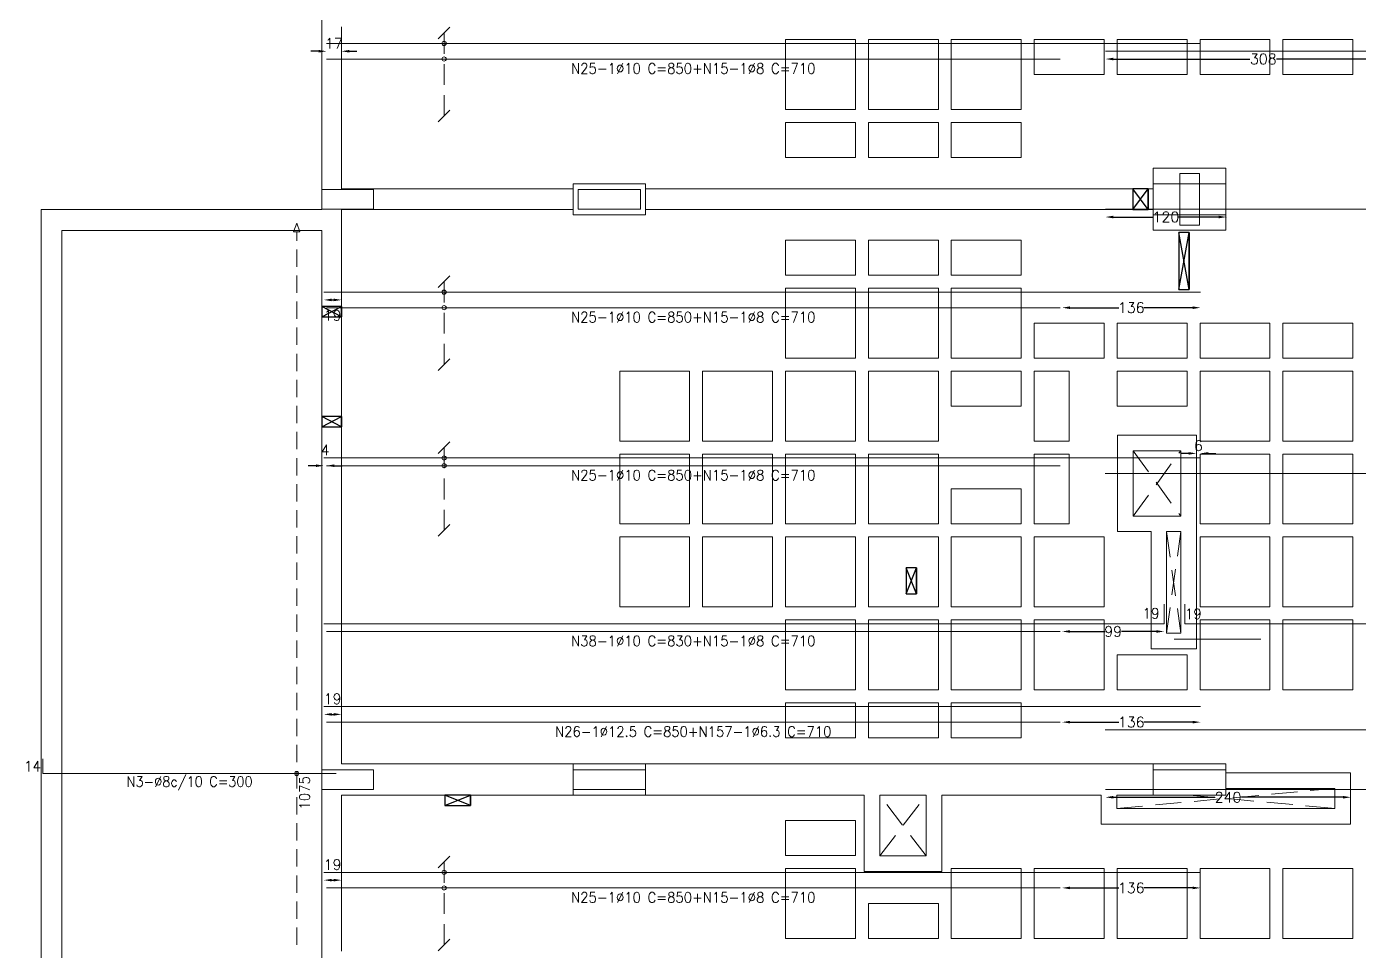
# Model space of a CAD drawing. Header units: millimetres. Extents: x -32 to 332, y -138 to 116.
# Drawn here: x 184.99 to 210.71, y -32.29 to -14.44 of the extents above; entities that cross this region are included whole.
import ezdxf
from ezdxf.enums import TextEntityAlignment as Align

# ---------------------------------------------------------------- set-up
doc = ezdxf.new("R2010")
doc.units = ezdxf.units.MM
doc.linetypes.add('TRAZO_HUECO', pattern=[0.75, 0.5, -0.25])
doc.layers.add('A-COT-01', color=9, linetype='Continuous')
doc.layers.add('FURAÇÃO', color=8, linetype='Continuous')
for name, color, linetype, lineweight in [('ARR_L_I_IG_DIST', 8, 'Continuous', 0), ('ARR_L_I_IG_LINHA', 2, 'Continuous', 0), ('ARR_L_I_IG_MARCA', 2, 'Continuous', 9), ('ARR_L_I_POSICAO', 4, 'Continuous', 9), ('ARR_LONG_INF', 6, 'Continuous', 15), ('ARR_LONG_INF_TXT', 1, 'Continuous', 9), ('consolo', 8, 'Continuous', 0), ('LJ_NERV_RETI', 8, 'Continuous', 9), ('LJ_SIMB_ABER', 8, 'Continuous', 0), ('PA_NUM_ALTUR', 7, 'Continuous', 9), ('PILAR_CONCRETO', 8, 'Continuous', 0), ('PILAR_CONCRETO_APOIADO', 8, 'Continuous', 0), ('VIG_FACES', 8, 'Continuous', 0)]:
    doc.layers.add(name, color=color, linetype=linetype, lineweight=lineweight)
doc.styles.add('CYPETXT_0.3_romans', font='romans.shx', dxfattribs={"height": 0.2})
doc.styles.add('CYPETXT_romans', font='romans.shx', dxfattribs={"height": 0.2})
doc.dimstyles.new('cype_arrow', dxfattribs={"dimtxt": 0.18, "dimasz": 0.15, "dimexe": 0.075, "dimexo": 0.075, "dimgap": 0, "dimtad": 0, "dimdec": 4, "dimzin": 0, "dimdsep": 46, "dimtxsty": 'CYPETXT_0.3_romans', "dimcen": 0.09, "dimadec": 0, "dimazin": 0, "dimtfac": 1, "dimtdec": 4, "dimtofl": 0, "dimtmove": 2, "dimatfit": 3, "dimfxl": 1, "dimtolj": 1, "dimtzin": 0, "dimarcsym": 0})

# ---------------------------------------------------------------- blocks, each defined once
blk = doc.blocks.new('Forma 2PvtoTipo')
at = {"layer": 'consolo', "color": 8}
blk.add_lwpolyline([(614.303, -16.089), (612.903, -16.089), (612.903, -17.289), (614.303, -17.289)], close=True, dxfattribs=at)
at = {"layer": 'FURAÇÃO', "color": 8}
for points in [[(612.506, -16.89), (612.805, -16.89), (612.805, -16.49), (612.505, -16.49), (612.506, -16.89), (612.805, -16.49), (612.805, -16.89), (612.505, -16.49)], [(613.392, -18.429), (613.592, -18.429), (613.592, -17.329), (613.392, -17.329), (613.392, -18.429), (613.592, -17.329), (613.592, -18.429), (613.392, -17.329)], [(596.854, -18.959), (597.234, -18.959), (597.234, -18.759), (596.854, -18.759), (596.854, -18.959), (597.234, -18.759), (597.234, -18.959), (596.854, -18.759)], [(596.854, -21.08), (597.234, -21.079), (597.234, -20.88), (596.854, -20.88), (596.854, -21.08), (597.234, -20.88), (597.234, -21.079), (596.854, -20.88)], [(608.132, -24.304), (608.332, -24.304), (608.332, -23.804), (608.132, -23.804), (608.132, -24.304), (608.332, -23.804), (608.332, -24.304), (608.132, -23.804)], [(599.226, -28.39), (599.726, -28.39), (599.726, -28.19), (599.226, -28.19), (599.226, -28.39), (599.726, -28.19), (599.726, -28.39), (599.226, -28.19)]]:
    blk.add_lwpolyline(points, dxfattribs=at)
at = {"layer": 'LJ_NERV_RETI', "color": 8}
for points in [[(607.154, -14.957), (607.154, -13.607), (605.804, -13.607), (605.804, -14.957)], [(608.754, -14.957), (608.754, -13.607), (607.404, -13.607), (607.404, -14.957)], [(610.354, -14.957), (610.354, -13.607), (609.004, -13.607), (609.004, -14.957)], [(611.954, -14.282), (611.954, -13.607), (610.604, -13.607), (610.604, -14.282)], [(613.554, -14.282), (613.554, -13.607), (612.204, -13.607), (612.204, -14.282)], [(615.154, -14.282), (615.154, -13.607), (613.804, -13.607), (613.804, -14.282)], [(616.754, -14.282), (616.754, -13.607), (615.404, -13.607), (615.404, -14.282)], [(607.154, -15.882), (607.154, -15.207), (605.804, -15.207), (605.804, -15.882)], [(608.754, -15.882), (608.754, -15.207), (607.404, -15.207), (607.404, -15.882)], [(610.354, -15.882), (610.354, -15.207), (609.004, -15.207), (609.004, -15.882)], [(607.154, -18.157), (607.154, -17.482), (605.804, -17.482), (605.804, -18.157)], [(608.754, -18.157), (608.754, -17.482), (607.404, -17.482), (607.404, -18.157)], [(610.354, -18.157), (610.354, -17.482), (609.004, -17.482), (609.004, -18.157)], [(607.154, -19.757), (607.154, -18.407), (605.804, -18.407), (605.804, -19.757)], [(608.754, -19.757), (608.754, -18.407), (607.404, -18.407), (607.404, -19.757)], [(610.354, -19.757), (610.354, -18.407), (609.004, -18.407), (609.004, -19.757)], [(611.954, -19.757), (611.954, -19.082), (610.604, -19.082), (610.604, -19.757)], [(613.554, -19.757), (613.554, -19.082), (612.204, -19.082), (612.204, -19.757)], [(615.154, -19.757), (615.154, -19.082), (613.804, -19.082), (613.804, -19.757)], [(616.754, -19.757), (616.754, -19.082), (615.404, -19.082), (615.404, -19.757)], [(603.954, -21.357), (603.954, -20.007), (602.604, -20.007), (602.604, -21.357)], [(605.554, -21.357), (605.554, -20.007), (604.204, -20.007), (604.204, -21.357)], [(607.154, -21.357), (607.154, -20.007), (605.804, -20.007), (605.804, -21.357)], [(608.754, -21.357), (608.754, -20.007), (607.404, -20.007), (607.404, -21.357)], [(610.354, -20.682), (610.354, -20.007), (609.004, -20.007), (609.004, -20.682)], [(611.279, -21.357), (611.279, -20.007), (610.604, -20.007), (610.604, -21.357)], [(613.554, -20.682), (613.554, -20.007), (612.204, -20.007), (612.204, -20.682)], [(615.154, -21.357), (615.154, -20.007), (613.804, -20.007), (613.804, -21.357)], [(616.754, -21.357), (616.754, -20.007), (615.404, -20.007), (615.404, -21.357)], [(603.954, -22.957), (603.954, -21.607), (602.604, -21.607), (602.604, -22.957)], [(605.554, -22.957), (605.554, -21.607), (604.204, -21.607), (604.204, -22.957)], [(607.154, -22.957), (607.154, -21.607), (605.804, -21.607), (605.804, -22.957)], [(608.754, -22.957), (608.754, -21.607), (607.404, -21.607), (607.404, -22.957)], [(611.279, -22.957), (611.279, -21.607), (610.604, -21.607), (610.604, -22.957)], [(615.154, -22.957), (615.154, -21.607), (613.804, -21.607), (613.804, -22.957)], [(616.754, -22.957), (616.754, -21.607), (615.404, -21.607), (615.404, -22.957)], [(610.354, -22.957), (610.354, -22.282), (609.004, -22.282), (609.004, -22.957)], [(603.954, -24.557), (603.954, -23.207), (602.604, -23.207), (602.604, -24.557)], [(605.554, -24.557), (605.554, -23.207), (604.204, -23.207), (604.204, -24.557)], [(607.154, -24.557), (607.154, -23.207), (605.804, -23.207), (605.804, -24.557)], [(608.754, -24.557), (608.754, -23.207), (607.404, -23.207), (607.404, -24.557)], [(610.354, -24.557), (610.354, -23.207), (609.004, -23.207), (609.004, -24.557)], [(611.954, -24.557), (611.954, -23.207), (610.604, -23.207), (610.604, -24.557)], [(615.154, -24.557), (615.154, -23.207), (613.804, -23.207), (613.804, -24.557)], [(616.754, -24.557), (616.754, -23.207), (615.404, -23.207), (615.404, -24.557)], [(607.154, -26.157), (607.154, -24.807), (605.804, -24.807), (605.804, -26.157)], [(608.754, -26.157), (608.754, -24.807), (607.404, -24.807), (607.404, -26.157)], [(610.354, -26.157), (610.354, -24.807), (609.004, -24.807), (609.004, -26.157)], [(611.954, -26.157), (611.954, -24.807), (610.604, -24.807), (610.604, -26.157)], [(615.154, -26.157), (615.154, -24.807), (613.804, -24.807), (613.804, -26.157)], [(616.754, -26.157), (616.754, -24.807), (615.404, -24.807), (615.404, -26.157)], [(613.554, -26.157), (613.554, -25.482), (612.204, -25.482), (612.204, -26.157)], [(607.154, -27.082), (607.154, -26.407), (605.804, -26.407), (605.804, -27.082)], [(608.754, -27.082), (608.754, -26.407), (607.404, -26.407), (607.404, -27.082)], [(610.354, -27.082), (610.354, -26.407), (609.004, -26.407), (609.004, -27.082)], [(607.154, -29.357), (607.154, -28.682), (605.804, -28.682), (605.804, -29.357)], [(607.154, -30.957), (607.154, -29.607), (605.804, -29.607), (605.804, -30.957)], [(610.354, -30.957), (610.354, -29.607), (609.004, -29.607), (609.004, -30.957)], [(611.954, -30.957), (611.954, -29.607), (610.604, -29.607), (610.604, -30.957)], [(613.554, -30.957), (613.554, -29.607), (612.204, -29.607), (612.204, -30.957)], [(615.154, -30.957), (615.154, -29.607), (613.804, -29.607), (613.804, -30.957)], [(616.754, -30.957), (616.754, -29.607), (615.404, -29.607), (615.404, -30.957)], [(608.754, -30.957), (608.754, -30.282), (607.404, -30.282), (607.404, -30.957)]]:
    blk.add_lwpolyline(points, close=True, dxfattribs=at)
at = {"layer": 'LJ_SIMB_ABER', "color": 8, "linetype": 'TRAZO_HUECO'}
for p, q in [((612.513, -22.805), (613.433, -21.545)), ((612.513, -21.545), (613.433, -22.805)), ((613.158, -25.065), (613.433, -23.105)), ((613.158, -23.105), (613.433, -25.065)), ((608.518, -29.365), (607.623, -28.19)), ((607.623, -29.365), (608.518, -28.19)), ((612.198, -28.45), (616.408, -28.06)), ((613.601, -28.19), (616.408, -28.45))]:
    blk.add_line(p, q, dxfattribs=at)
at = {"layer": 'PA_NUM_ALTUR', "color": 8}
blk.add_line((613.306, -25.183), (614.981, -25.183), dxfattribs=at)
at = {"layer": 'PILAR_CONCRETO', "color": 8}
for points in [[(613.413, -17.19), (613.793, -17.19), (613.793, -16.19), (613.413, -16.19), (613.413, -17.19)], [(601.703, -16.99), (603.103, -16.99), (603.103, -16.39), (601.703, -16.39), (601.703, -16.99)], [(612.903, -16.99), (614.303, -16.99), (614.303, -16.39), (612.903, -16.39), (612.903, -16.99)], [(596.854, -16.88), (597.854, -16.88), (597.854, -16.5), (596.854, -16.5), (596.854, -16.88)], [(601.803, -16.88), (603.003, -16.88), (603.003, -16.5), (601.803, -16.5), (601.803, -16.88)], [(596.854, -28.08), (597.854, -28.08), (597.854, -27.7), (596.854, -27.7), (596.854, -28.08)], [(601.703, -28.19), (603.103, -28.19), (603.103, -27.59), (601.703, -27.59), (601.703, -28.19)], [(601.703, -28.08), (603.103, -28.08), (603.103, -27.7), (601.703, -27.7), (601.703, -28.08)], [(612.903, -28.19), (614.303, -28.19), (614.303, -27.59), (612.903, -27.59), (612.903, -28.19)], [(612.903, -28.08), (614.303, -28.08), (614.303, -27.7), (612.903, -27.7), (612.903, -28.08)]]:
    blk.add_lwpolyline(points, close=True, dxfattribs=at)
at = {"layer": 'PILAR_CONCRETO_APOIADO', "color": 8}
for points in [[(613.413, -17.19), (613.793, -17.19), (613.793, -16.19), (613.413, -16.19), (613.413, -17.19)], [(596.854, -16.88), (597.854, -16.88), (597.854, -16.5), (596.854, -16.5), (596.854, -16.88)], [(596.854, -28.08), (597.854, -28.08), (597.854, -27.7), (596.854, -27.7), (596.854, -28.08)]]:
    blk.add_lwpolyline(points, close=True, dxfattribs=at)
at = {"layer": 'VIG_FACES', "color": 8}
for p, q in [((596.854, -10.892), (596.854, -16.5)), ((597.234, -13.358), (597.234, -16.49)), ((597.234, -16.49), (599.403, -16.49)), ((599.405, -16.49), (600.078, -16.49)), ((600.08, -16.49), (601.703, -16.49)), ((603.103, -16.49), (605.803, -16.49)), ((605.805, -16.49), (611.278, -16.49)), ((611.28, -16.49), (612.903, -16.49)), ((591.436, -16.89), (591.436, -38.89)), ((591.436, -16.89), (596.854, -16.89)), ((596.854, -16.88), (596.854, -16.89)), ((597.234, -16.89), (597.234, -20.006)), ((597.234, -16.89), (599.403, -16.89)), ((599.405, -16.89), (600.078, -16.89)), ((600.08, -16.89), (601.703, -16.89)), ((603.103, -16.89), (605.803, -16.89)), ((605.805, -16.89), (611.278, -16.89)), ((611.28, -16.89), (612.903, -16.89)), ((591.836, -17.29), (591.836, -38.49)), ((591.836, -17.29), (596.854, -17.29)), ((596.854, -17.29), (596.854, -27.7)), ((597.234, -20.008), (597.234, -24.556)), ((612.213, -21.245), (612.213, -23.105)), ((613.733, -21.245), (612.213, -21.245)), ((613.733, -25.365), (613.733, -21.245)), ((612.513, -21.545), (612.513, -22.805)), ((613.433, -21.545), (612.513, -21.545)), ((613.433, -22.805), (613.433, -21.545)), ((612.513, -22.805), (613.008, -22.805)), ((613.433, -22.805), (613.008, -22.805)), ((612.213, -23.105), (612.858, -23.105)), ((612.858, -23.105), (612.858, -25.365)), ((613.158, -23.105), (613.158, -25.065)), ((613.433, -23.105), (613.158, -23.105)), ((613.433, -25.065), (613.433, -23.105)), ((597.234, -24.558), (597.234, -27.59)), ((613.158, -25.065), (613.433, -25.065)), ((612.858, -25.365), (613.733, -25.365)), ((596.853, -27.7), (596.854, -38.49)), ((596.853, -27.7), (596.854, -27.7)), ((597.234, -27.59), (599.403, -27.59)), ((599.405, -27.59), (600.078, -27.59)), ((600.08, -27.59), (601.703, -27.59)), ((603.103, -27.59), (605.803, -27.59)), ((605.805, -27.59), (610.353, -27.59)), ((610.355, -27.59), (612.903, -27.59)), ((616.708, -27.76), (614.303, -27.76)), ((616.708, -27.76), (616.708, -28.75)), ((597.233, -28.19), (597.233, -31.206)), ((597.233, -28.19), (599.703, -28.19)), ((599.705, -28.19), (600.078, -28.19)), ((600.08, -28.19), (601.703, -28.19)), ((603.103, -28.19), (605.803, -28.19)), ((605.805, -28.19), (607.323, -28.19)), ((607.323, -29.665), (607.323, -28.19)), ((607.623, -28.19), (608.518, -28.19)), ((607.623, -29.365), (607.623, -28.19)), ((608.518, -28.19), (608.518, -29.365)), ((608.818, -28.19), (610.353, -28.19)), ((608.818, -28.19), (608.818, -29.665)), ((610.355, -28.19), (611.898, -28.19)), ((611.898, -28.75), (611.898, -28.19)), ((612.198, -28.19), (612.903, -28.19)), ((612.198, -28.45), (612.198, -28.19)), ((616.408, -28.06), (614.303, -28.06)), ((616.408, -28.06), (616.408, -28.45)), ((616.408, -28.45), (612.198, -28.45)), ((616.708, -28.75), (611.898, -28.75)), ((608.518, -29.365), (607.623, -29.365)), ((608.818, -29.665), (607.323, -29.665))]:
    blk.add_line(p, q, dxfattribs=at)
blk = doc.blocks.new('*D189')
at = {"layer": 'ARR_L_I_POSICAO', "color": 0, "lineweight": -2, "transparency": 16777216}
for p, q in [((205.961, -29.311), (207.921, -29.311)), ((210.395, -29.311), (208.435, -29.311)), ((210.545, -29.311), (210.545, -29.311))]:
    blk.add_line(p, q, dxfattribs=at)
at = {"layer": 'ARR_L_I_POSICAO', "color": 0, "transparency": 16777216}
for points in [[(205.961, -29.286), (205.961, -29.336), (205.811, -29.311)], [(210.395, -29.286), (210.395, -29.336), (210.545, -29.311)]]:
    blk.add_solid(points, dxfattribs=at)
at = {"layer": 'DEFPOINTS', "color": 0, "transparency": 16777216}
for p in [(205.811, -29.311), (210.545, -29.311), (210.545, -29.311)]:
    blk.add_point(p, dxfattribs=at)
at = {"layer": 'ARR_L_I_POSICAO', "color": 0, "transparency": 16777216, "insert": (208.178, -29.311), "char_height": 0.2, "attachment_point": 5, "style": 'CYPETXT_0.3_romans'}
blk.add_mtext('\\A1;240', dxfattribs=at)
blk = doc.blocks.new('*D191')
at = {"layer": 'ARR_L_I_POSICAO', "color": 0, "lineweight": -2, "transparency": 16777216}
for p, q in [((190.626, -14.911), (190.476, -14.911)), ((191.215, -14.911), (191.365, -14.911))]:
    blk.add_line(p, q, dxfattribs=at)
at = {"layer": 'ARR_L_I_POSICAO', "color": 0, "transparency": 16777216}
for points in [[(190.626, -14.886), (190.626, -14.936), (190.776, -14.911)], [(191.215, -14.886), (191.215, -14.936), (191.065, -14.911)]]:
    blk.add_solid(points, dxfattribs=at)
at = {"layer": 'DEFPOINTS', "color": 0, "transparency": 16777216}
for p in [(190.776, -14.911), (191.065, -14.911), (191.065, -14.911)]:
    blk.add_point(p, dxfattribs=at)
at = {"layer": 'ARR_L_I_POSICAO', "color": 0, "transparency": 16777216, "insert": (190.92, -14.761), "char_height": 0.2, "attachment_point": 5, "rotation": 0.001, "style": 'CYPETXT_0.3_romans'}
blk.add_mtext('\\A1;17', dxfattribs=at)
blk = doc.blocks.new('*D23')
at = {"layer": 'ARR_L_I_POSICAO', "color": 0, "lineweight": -2, "transparency": 16777216}
blk.add_line((190.874, -30.911), (190.915, -30.911), dxfattribs=at)
at = {"layer": 'ARR_L_I_POSICAO', "color": 0, "transparency": 16777216}
for points in [[(190.874, -30.886), (190.874, -30.936), (190.724, -30.911)], [(190.915, -30.886), (190.915, -30.936), (191.065, -30.911)]]:
    blk.add_solid(points, dxfattribs=at)
at = {"layer": 'DEFPOINTS', "color": 0, "transparency": 16777216}
for p in [(190.724, -30.911), (191.065, -30.911), (191.065, -30.911)]:
    blk.add_point(p, dxfattribs=at)
at = {"layer": 'ARR_L_I_POSICAO', "color": 0, "transparency": 16777216, "insert": (190.895, -30.611), "char_height": 0.2, "attachment_point": 5, "rotation": 0.0009, "style": 'CYPETXT_0.3_romans'}
blk.add_mtext('\\A1;19', dxfattribs=at)
blk = doc.blocks.new('*D24')
at = {"layer": 'ARR_L_I_POSICAO', "color": 0, "lineweight": -2, "transparency": 16777216}
for p, q in [((205.126, -31.061), (206.067, -31.061)), ((207.494, -31.061), (206.553, -31.061))]:
    blk.add_line(p, q, dxfattribs=at)
at = {"layer": 'ARR_L_I_POSICAO', "color": 0, "transparency": 16777216}
for points in [[(205.126, -31.036), (205.126, -31.086), (204.976, -31.061)], [(207.494, -31.036), (207.494, -31.086), (207.644, -31.061)]]:
    blk.add_solid(points, dxfattribs=at)
at = {"layer": 'DEFPOINTS', "color": 0, "transparency": 16777216}
for p in [(204.976, -31.061), (207.644, -31.061), (207.644, -31.061)]:
    blk.add_point(p, dxfattribs=at)
at = {"layer": 'ARR_L_I_POSICAO', "color": 0, "transparency": 16777216, "insert": (206.31, -31.061), "char_height": 0.2, "attachment_point": 5, "style": 'CYPETXT_0.3_romans'}
blk.add_mtext('\\A1;136', dxfattribs=at)
blk = doc.blocks.new('*D25')
at = {"layer": 'ARR_L_I_POSICAO', "color": 0, "lineweight": -2, "transparency": 16777216}
for p, q in [((207.415, -22.674), (207.265, -22.674)), ((207.794, -22.674), (207.944, -22.674))]:
    blk.add_line(p, q, dxfattribs=at)
at = {"layer": 'ARR_L_I_POSICAO', "color": 0, "transparency": 16777216}
for points in [[(207.415, -22.649), (207.415, -22.699), (207.565, -22.674)], [(207.794, -22.649), (207.794, -22.699), (207.644, -22.674)]]:
    blk.add_solid(points, dxfattribs=at)
at = {"layer": 'DEFPOINTS', "color": 0, "transparency": 16777216}
for p in [(207.565, -22.674), (207.644, -22.674), (207.644, -22.674)]:
    blk.add_point(p, dxfattribs=at)
at = {"layer": 'ARR_L_I_POSICAO', "color": 0, "transparency": 16777216, "insert": (207.605, -22.524), "char_height": 0.2, "attachment_point": 5, "rotation": 359.9962, "style": 'CYPETXT_0.3_romans'}
blk.add_mtext('\\A1;6', dxfattribs=at)
blk = doc.blocks.new('*D26')
at = {"layer": 'ARR_L_I_POSICAO', "color": 0, "lineweight": -2, "transparency": 16777216}
for p, q in [((190.574, -22.911), (190.424, -22.911)), ((190.926, -22.911), (191.076, -22.911))]:
    blk.add_line(p, q, dxfattribs=at)
at = {"layer": 'ARR_L_I_POSICAO', "color": 0, "transparency": 16777216}
for points in [[(190.574, -22.886), (190.574, -22.936), (190.724, -22.911)], [(190.926, -22.886), (190.926, -22.936), (190.776, -22.911)]]:
    blk.add_solid(points, dxfattribs=at)
at = {"layer": 'DEFPOINTS', "color": 0, "transparency": 16777216}
for p in [(190.724, -22.911), (190.776, -22.911), (190.776, -22.911)]:
    blk.add_point(p, dxfattribs=at)
at = {"layer": 'ARR_L_I_POSICAO', "color": 0, "transparency": 16777216, "insert": (190.75, -22.611), "char_height": 0.2, "attachment_point": 5, "style": 'CYPETXT_0.3_romans'}
blk.add_mtext('\\A1;4', dxfattribs=at)
blk = doc.blocks.new('*D27')
at = {"layer": 'ARR_L_I_POSICAO', "color": 0, "lineweight": -2, "transparency": 16777216}
blk.add_line((190.874, -19.711), (190.915, -19.711), dxfattribs=at)
at = {"layer": 'ARR_L_I_POSICAO', "color": 0, "transparency": 16777216}
for points in [[(190.874, -19.686), (190.874, -19.736), (190.724, -19.711)], [(190.915, -19.686), (190.915, -19.736), (191.065, -19.711)]]:
    blk.add_solid(points, dxfattribs=at)
at = {"layer": 'DEFPOINTS', "color": 0, "transparency": 16777216}
for p in [(190.724, -19.711), (191.065, -19.711), (191.065, -19.711)]:
    blk.add_point(p, dxfattribs=at)
at = {"layer": 'ARR_L_I_POSICAO', "color": 0, "transparency": 16777216, "insert": (190.895, -20.011), "char_height": 0.2, "attachment_point": 5, "rotation": 359.9988, "style": 'CYPETXT_0.3_romans'}
blk.add_mtext('\\A1;19', dxfattribs=at)
blk = doc.blocks.new('*D28')
at = {"layer": 'ARR_L_I_POSICAO', "color": 0, "lineweight": -2, "transparency": 16777216}
for p, q in [((205.126, -19.861), (206.067, -19.861)), ((207.494, -19.861), (206.553, -19.861))]:
    blk.add_line(p, q, dxfattribs=at)
at = {"layer": 'ARR_L_I_POSICAO', "color": 0, "transparency": 16777216}
for points in [[(205.126, -19.836), (205.126, -19.886), (204.976, -19.861)], [(207.494, -19.836), (207.494, -19.886), (207.644, -19.861)]]:
    blk.add_solid(points, dxfattribs=at)
at = {"layer": 'DEFPOINTS', "color": 0, "transparency": 16777216}
for p in [(204.976, -19.861), (207.644, -19.861), (207.644, -19.861)]:
    blk.add_point(p, dxfattribs=at)
at = {"layer": 'ARR_L_I_POSICAO', "color": 0, "transparency": 16777216, "insert": (206.31, -19.861), "char_height": 0.2, "attachment_point": 5, "style": 'CYPETXT_0.3_romans'}
blk.add_mtext('\\A1;136', dxfattribs=at)
blk = doc.blocks.new('*D29')
at = {"layer": 'ARR_L_I_POSICAO', "color": 0, "lineweight": -2, "transparency": 16777216}
for p, q in [((205.961, -18.111), (206.735, -18.111)), ((207.995, -18.111), (207.221, -18.111)), ((208.145, -18.111), (208.145, -18.111))]:
    blk.add_line(p, q, dxfattribs=at)
at = {"layer": 'ARR_L_I_POSICAO', "color": 0, "transparency": 16777216}
for points in [[(205.961, -18.086), (205.961, -18.136), (205.811, -18.111)], [(207.995, -18.086), (207.995, -18.136), (208.145, -18.111)]]:
    blk.add_solid(points, dxfattribs=at)
at = {"layer": 'DEFPOINTS', "color": 0, "transparency": 16777216}
for p in [(205.811, -18.111), (208.145, -18.111), (208.145, -18.111)]:
    blk.add_point(p, dxfattribs=at)
at = {"layer": 'ARR_L_I_POSICAO', "color": 0, "transparency": 16777216, "insert": (206.978, -18.111), "char_height": 0.2, "attachment_point": 5, "style": 'CYPETXT_0.3_romans'}
blk.add_mtext('\\A1;120', dxfattribs=at)
blk = doc.blocks.new('*D102')
at = {"layer": 'ARR_L_I_POSICAO', "color": 0, "lineweight": -2, "transparency": 16777216}
blk.add_line((190.874, -27.711), (190.915, -27.711), dxfattribs=at)
at = {"layer": 'ARR_L_I_POSICAO', "color": 0, "transparency": 16777216}
for points in [[(190.874, -27.686), (190.874, -27.736), (190.724, -27.711)], [(190.915, -27.686), (190.915, -27.736), (191.065, -27.711)]]:
    blk.add_solid(points, dxfattribs=at)
at = {"layer": 'DEFPOINTS', "color": 0, "transparency": 16777216}
for p in [(190.724, -27.711), (191.065, -27.711), (191.065, -27.711)]:
    blk.add_point(p, dxfattribs=at)
at = {"layer": 'ARR_L_I_POSICAO', "color": 0, "transparency": 16777216, "insert": (190.895, -27.411), "char_height": 0.2, "attachment_point": 5, "rotation": 359.9988, "style": 'CYPETXT_0.3_romans'}
blk.add_mtext('\\A1;19', dxfattribs=at)
blk = doc.blocks.new('*D103')
at = {"layer": 'ARR_L_I_POSICAO', "color": 0, "lineweight": -2, "transparency": 16777216}
for p, q in [((205.126, -27.861), (206.067, -27.861)), ((207.494, -27.861), (206.553, -27.861))]:
    blk.add_line(p, q, dxfattribs=at)
at = {"layer": 'ARR_L_I_POSICAO', "color": 0, "transparency": 16777216}
for points in [[(205.126, -27.836), (205.126, -27.886), (204.976, -27.861)], [(207.494, -27.836), (207.494, -27.886), (207.644, -27.861)]]:
    blk.add_solid(points, dxfattribs=at)
at = {"layer": 'DEFPOINTS', "color": 0, "transparency": 16777216}
for p in [(204.976, -27.861), (207.644, -27.861), (207.644, -27.861)]:
    blk.add_point(p, dxfattribs=at)
at = {"layer": 'ARR_L_I_POSICAO', "color": 0, "transparency": 16777216, "insert": (206.31, -27.861), "char_height": 0.2, "attachment_point": 5, "style": 'CYPETXT_0.3_romans'}
blk.add_mtext('\\A1;136', dxfattribs=at)
blk = doc.blocks.new('*D91')
at = {"layer": 'ARR_L_I_POSICAO', "color": 0, "lineweight": -2, "transparency": 16777216}
for p, q in [((205.126, -26.111), (205.803, -26.111)), ((206.795, -26.111), (206.118, -26.111))]:
    blk.add_line(p, q, dxfattribs=at)
at = {"layer": 'ARR_L_I_POSICAO', "color": 0, "transparency": 16777216}
for points in [[(205.126, -26.086), (205.126, -26.136), (204.976, -26.111)], [(206.795, -26.086), (206.795, -26.136), (206.945, -26.111)]]:
    blk.add_solid(points, dxfattribs=at)
at = {"layer": 'DEFPOINTS', "color": 0, "transparency": 16777216}
for p in [(204.976, -26.111), (206.945, -26.111), (206.945, -26.111)]:
    blk.add_point(p, dxfattribs=at)
at = {"layer": 'ARR_L_I_POSICAO', "color": 0, "transparency": 16777216, "insert": (205.96, -26.111), "char_height": 0.2, "attachment_point": 5, "style": 'CYPETXT_0.3_romans'}
blk.add_mtext('\\A1;99', dxfattribs=at)
blk = doc.blocks.new('*D93')
at = {"layer": 'ARR_L_I_POSICAO', "color": 0, "lineweight": -2, "transparency": 16777216}
for p, q in [((205.961, -15.061), (208.599, -15.061)), ((211.752, -15.061), (209.114, -15.061))]:
    blk.add_line(p, q, dxfattribs=at)
at = {"layer": 'ARR_L_I_POSICAO', "color": 0, "transparency": 16777216}
for points in [[(205.961, -15.036), (205.961, -15.086), (205.811, -15.061)], [(211.752, -15.036), (211.752, -15.086), (211.902, -15.061)]]:
    blk.add_solid(points, dxfattribs=at)
at = {"layer": 'DEFPOINTS', "color": 0, "transparency": 16777216}
for p in [(205.811, -15.061), (211.902, -15.061), (211.902, -15.061)]:
    blk.add_point(p, dxfattribs=at)
at = {"layer": 'ARR_L_I_POSICAO', "color": 0, "transparency": 16777216, "insert": (208.857, -15.061), "char_height": 0.2, "attachment_point": 5, "style": 'CYPETXT_0.3_romans'}
blk.add_mtext('\\A1;308', dxfattribs=at)

msp = doc.modelspace()

# ---------------------------------------------------------------- linework, layer by layer
at = {"layer": 'ARR_L_I_IG_LINHA'}
for p, q in [((193.04665, -14.96089), (193.04665, -14.56089)), ((193.04665, -15.56089), (193.04665, -15.16089)), ((193.04665, -16.16088), (193.04665, -15.76088)), ((193.04665, -19.76088), (193.04665, -19.36088)), ((193.04665, -20.36088), (193.04665, -19.96088)), ((193.04665, -20.96088), (193.04665, -20.56088)), ((193.04665, -22.96089), (193.04665, -22.56089)), ((193.04665, -23.56089), (193.04665, -23.16089)), ((193.04665, -24.16088), (193.04665, -23.76088)), ((193.04665, -30.96089), (193.04665, -30.56089)), ((193.04665, -31.56089), (193.04665, -31.16089)), ((193.04665, -32.16088), (193.04665, -31.76088))]:
    msp.add_line(p, q, dxfattribs=at)
msp.add_lwpolyline([(190.20259, -18.39969), (190.14009, -18.39969), (190.20259, -18.23219), (190.26509, -18.39969), (190.20259, -18.39969)], close=True, dxfattribs=at)
for points in [[(190.20259, -18.56751), (190.20259, -18.39969)], [(190.20259, -19.07096), (190.20259, -18.73533)], [(190.20259, -19.57441), (190.20259, -19.23878)], [(190.20259, -20.07787), (190.20259, -19.74223)], [(190.20259, -20.58132), (190.20259, -20.24568)], [(190.20259, -21.08477), (190.20259, -20.74914)], [(190.20259, -21.58822), (190.20259, -21.25259)], [(190.20259, -22.09168), (190.20259, -21.75604)], [(190.20259, -22.59513), (190.20259, -22.25949)], [(190.20259, -23.09858), (190.20259, -22.76295)], [(190.20259, -23.60203), (190.20259, -23.2664)], [(190.20259, -24.10549), (190.20259, -23.76985)], [(190.20259, -24.60894), (190.20259, -24.2733)], [(190.20259, -25.11239), (190.20259, -24.77675)], [(190.20259, -25.61584), (190.20259, -25.28021)], [(190.20259, -26.11929), (190.20259, -25.78366)], [(190.20259, -26.62275), (190.20259, -26.28711)], [(190.20259, -27.1262), (190.20259, -26.79056)], [(190.20259, -27.62965), (190.20259, -27.29402)], [(190.20259, -28.1331), (190.20259, -27.79747)], [(190.20259, -28.63656), (190.20259, -28.30092)], [(190.20259, -29.14001), (190.20259, -28.80437)], [(190.20259, -29.64346), (190.20259, -29.30783)], [(190.20259, -30.14691), (190.20259, -29.81128)], [(190.20259, -30.65037), (190.20259, -30.31473)], [(190.20259, -31.15382), (190.20259, -30.81818)], [(190.20259, -31.65727), (190.20259, -31.32164)], [(190.20259, -32.16072), (190.20259, -31.82509)]]:
    msp.add_lwpolyline(points, dxfattribs=at)
for centre in [(193.04665, -14.76089), (193.04665, -15.06089), (193.04665, -19.56088), (193.04665, -19.86088), (193.04665, -22.76089), (193.04665, -22.91089), (190.20259, -28.85219), (193.04665, -30.76089), (193.04665, -31.06089)]:
    msp.add_circle(centre, 0.04, dxfattribs=at)
at = {"layer": 'ARR_L_I_IG_MARCA'}
for p, q in [((193.15979, -14.44775), (192.93351, -14.67403)), ((193.15979, -16.04774), (192.93351, -16.27402)), ((193.15979, -19.24774), (192.93351, -19.47402)), ((193.15979, -20.84775), (192.93351, -21.07402)), ((193.15979, -22.44775), (192.93351, -22.67403)), ((193.15979, -24.04774), (192.93351, -24.27402)), ((193.15979, -30.44775), (192.93351, -30.67403)), ((193.15979, -32.04774), (192.93351, -32.27402))]:
    msp.add_line(p, q, dxfattribs=at)
at = {"layer": 'ARR_LONG_INF'}
for points in [[(190.77565, -14.76089), (207.64509, -14.76089)], [(205.81109, -14.91089), (229.67109, -14.91089)], [(190.77565, -15.06089), (204.93565, -15.06089)], [(205.81109, -17.96089), (229.67109, -17.96089)], [(190.72409, -19.56088), (207.64409, -19.56088)], [(190.77565, -19.86088), (204.93565, -19.86088)], [(190.72409, -22.76089), (207.64409, -22.76089)], [(205.80509, -23.06089), (222.04509, -23.06089), (222.04509, -22.68089)], [(190.77565, -22.91089), (204.93565, -22.91089)], [(190.72509, -25.96089), (206.94509, -25.96089), (206.94509, -25.58089)], [(207.34509, -25.58089), (207.34509, -25.96089), (222.04509, -25.96089), (222.04509, -25.58089)], [(190.77565, -26.11089), (204.93565, -26.11089)], [(190.72409, -27.56088), (207.64409, -27.56088)], [(205.80509, -28.01088), (222.04509, -28.01088), (222.04509, -27.63088)], [(190.77565, -27.86088), (204.93565, -27.86088)], [(185.30509, -28.57219), (185.30509, -28.85219), (190.96509, -28.85219)], [(205.81109, -29.16088), (229.67109, -29.16088)], [(190.72409, -30.76089), (207.64409, -30.76089)], [(190.77565, -31.06089), (204.93565, -31.06089)]]:
    msp.add_lwpolyline(points, dxfattribs=at)

# ---------------------------------------------------------------- block references
at = {"layer": 'A-COT-01', "color": 1}
msp.add_blockref('Forma 2PvtoTipo', (-406.16805, -1.07881), dxfattribs=at)

# ---------------------------------------------------------------- texts
at = {"layer": 'ARR_L_I_IG_DIST', "style": 'CYPETXT_romans', "width": 0.883636}
msp.add_text('1075', height=0.2, rotation=90, dxfattribs=at).set_placement((190.45259, -29.55019), (190.45259, -28.90219), align=Align.FIT)
at = {"layer": 'ARR_LONG_INF_TXT', "style": 'CYPETXT_romans'}
for s, width, p, p2 in [('N25-1%%c10 C=850+N15-1%%c8 C=710', 0.835042, (195.49765, -15.34422), (200.21365, -15.34422)), ('N25-1%%c10 C=850+N15-1%%c8 C=710', 0.835042, (195.49765, -20.14421), (200.21365, -20.14421)), ('N25-1%%c10 C=850+N15-1%%c8 C=710', 0.835042, (195.49765, -23.19422), (200.21365, -23.19422)), ('19', 0.945, (206.52894, -25.86072), (206.85294, -25.86072)), ('19', 0.945, (207.34509, -25.87089), (207.66909, -25.87089)), ('N38-1%%c10 C=830+N15-1%%c8 C=710', 0.835042, (195.49765, -26.39422), (200.21365, -26.39422)), ('N26-1%%c12.5 C=850+N157-1%%c6.3 C=710', 0.832199, (195.18865, -28.14421), (200.52265, -28.14421)), ('14', 0.895263, (184.94109, -28.81219), (185.26509, -28.81219)), ('N3-%%c8c/10 C=300', 0.817788, (186.92009, -29.10886), (189.35009, -29.10886)), ('N25-1%%c10 C=850+N15-1%%c8 C=710', 0.835042, (195.49765, -31.34422), (200.21365, -31.34422))]:
    msp.add_text(s, height=0.2, dxfattribs=dict(at, width=width)).set_placement(p, p2, align=Align.FIT)

# ---------------------------------------------------------------- dimensions: what is measured, and where the dimension line sits
at = {"layer": 'ARR_L_I_POSICAO'}
for p1, p2, text, picture, middle in [((190.77565, -14.91089), (191.06509, -14.91089), '17', '*D191', (190.92037, -14.76089)), ((205.81109, -15.06089), (211.90209, -15.06089), '308', '*D93', (208.85659, -15.06089)), ((205.81109, -18.11089), (208.14509, -18.11089), '120', '*D29', (206.97809, -18.11089)), ((190.72409, -19.71088), (191.06509, -19.71089), '19', '*D27', (190.89458, -20.01088)), ((204.97565, -19.86088), (207.64409, -19.86088), '136', '*D28', (206.30987, -19.86088)), ((190.72409, -22.91089), (190.77565, -22.91089), '4', '*D26', (190.74987, -22.61089)), ((207.56509, -22.67417), (207.64409, -22.67417), '6', '*D25', (207.6046, -22.52417)), ((204.97565, -26.11089), (206.94509, -26.11089), '99', '*D91', (205.96037, -26.11089)), ((190.72409, -27.71088), (191.06509, -27.71089), '19', '*D102', (190.89459, -27.41088)), ((204.97565, -27.86088), (207.64409, -27.86088), '136', '*D103', (206.30987, -27.86088)), ((205.81109, -29.31088), (210.54509, -29.31089), '240', '*D189', (208.17809, -29.31088)), ((190.72409, -30.91089), (191.06509, -30.91089), '19', '*D23', (190.89458, -30.61089)), ((204.97565, -31.06089), (207.64409, -31.06089), '136', '*D24', (206.30987, -31.06089))]:
    dim = msp.add_aligned_dim(p1=p1, p2=p2, distance=0, text=text, dimstyle='cype_arrow', override={"dimexe": 0, "dimexo": 0}, dxfattribs=at)
    dim.commit()
    dim.dimension.update_dxf_attribs({"geometry": picture, "text_midpoint": middle})

doc.saveas('drawing.dxf')
